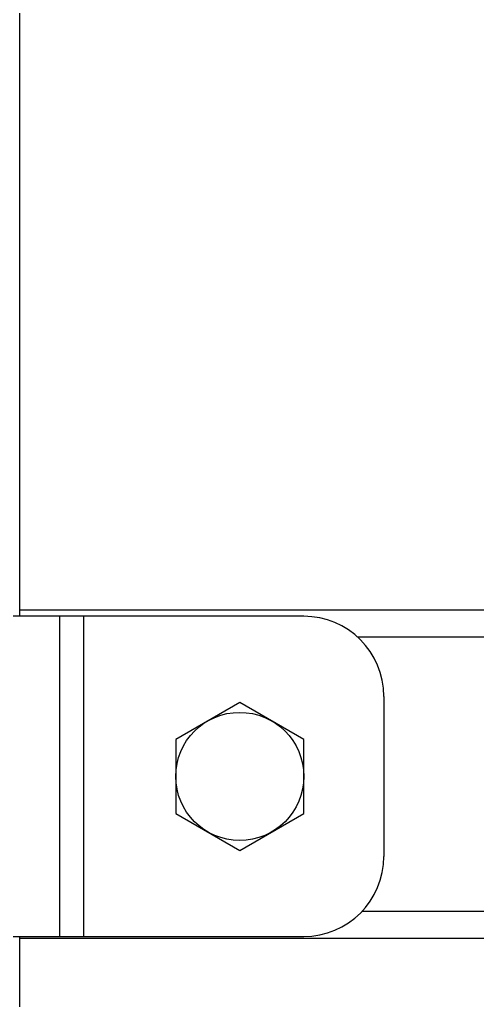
# Model space of a CAD drawing. Header units: inches. Extents: x -1293886 to -986005, y -15154 to 203628.
# Drawn here: x -1239433.6 to -1239238.7, y 83679.2 to 84096.7 of the extents above; entities that cross this region are included whole.
import ezdxf

# ---------------------------------------------------------------- set-up
doc = ezdxf.new("R2010")
doc.units = ezdxf.units.IN
doc.header["$LTSCALE"] = 100
doc.header["$MEASUREMENT"] = 0
doc.layers.add('W_DIM', color=4, linetype='Continuous')

# ---------------------------------------------------------------- blocks, each defined once
blk = doc.blocks.new('1111')
at = {"layer": 'W_DIM', "color": 7}
for p, q in [((-2278919.24, 1708739.61), (-2278919.24, 1708343.44)), ((-2278798.26, 1708343.44), (-2279494.5, 1708343.44)), ((-2278505.19, 1708346.06), (-2278919.24, 1708346.06)), ((-2278902.2, 1708343.44), (-2278902.2, 1708207.12)), ((-2278891.98, 1708343.44), (-2278891.98, 1708207.12)), ((-2278631.41, 1708334.51), (-2278775.27, 1708334.51)), ((-2278764.18, 1708309.36), (-2278764.18, 1708241.2)), ((-2278825.52, 1708306.76), (-2278852.79, 1708291.02)), ((-2278798.26, 1708291.02), (-2278825.52, 1708306.76)), ((-2278852.79, 1708291.02), (-2278852.79, 1708259.54)), ((-2278798.26, 1708259.54), (-2278798.26, 1708291.02)), ((-2278852.79, 1708259.54), (-2278825.52, 1708243.8)), ((-2278825.52, 1708243.8), (-2278798.26, 1708259.54)), ((-2278631.39, 1708217.78), (-2278773.5, 1708217.78)), ((-2279494.5, 1708207.12), (-2278798.26, 1708207.12)), ((-2278919.24, 1708207.12), (-2278919.24, 1707827.99)), ((-2278505.41, 1708206.34), (-2278919.24, 1708206.26))]:
    blk.add_line(p, q, dxfattribs=at)
blk.add_circle((-2278825.52, 1708275.28), 27.26, dxfattribs=at)
for centre, start, end in [((-2278798.26, 1708309.36), 0, 90), ((-2278798.26, 1708241.2), 270, 0)]:
    blk.add_arc(centre, 34.08, start, end, dxfattribs=at)

msp = doc.modelspace()

# ---------------------------------------------------------------- block references
at = {"layer": 'W_DIM'}
msp.add_blockref('1111', (1039485.65, -1624500.72), dxfattribs=at)

doc.saveas('drawing.dxf')
